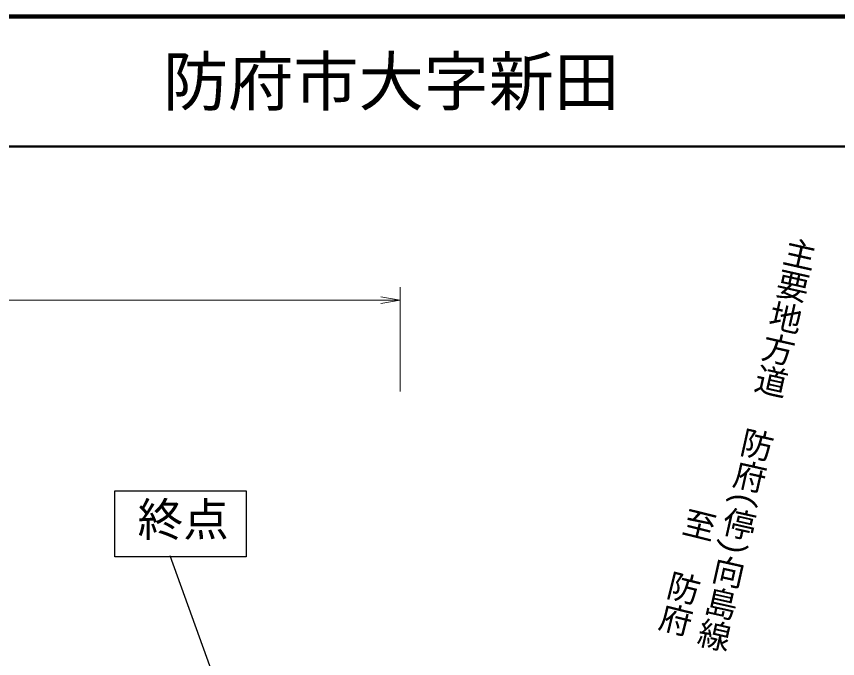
# Model space of a CAD drawing. Units: millimetres, scale not verified. Extents: x 40000 to 680000, y 20000 to 380000.
# Drawn here: x 393775 to 456778, y 330683 to 380000 of the extents above; entities that cross this region are included whole.
import ezdxf
from ezdxf.enums import TextEntityAlignment as Align

# ---------------------------------------------------------------- set-up
doc = ezdxf.new("R2010")
doc.units = ezdxf.units.MM
doc.header["$LTSCALE"] = 1000
doc.layers.add('M-BMK-HTXT', color=7, linetype='Continuous')
doc.layers.add('M-TTL-TXT', color=7, linetype='Continuous')
for name, color, linetype, lineweight in [('M-STR-HTXT', 7, 'Continuous', 13), ('M-STR-STRD', 7, 'Continuous', 25), ('M-TTL', 2, 'Continuous', 140), ('M-TTL-LINE', 7, 'Continuous', 50)]:
    doc.layers.add(name, color=color, linetype=linetype, lineweight=lineweight)
doc.styles.add('@ＭＳ ゴシック', font='')
doc.styles.add('ＭＳ ゴシック', font='')
doc.styles.get('@ＭＳ ゴシック').set_extended_font_data('@MS Gothic')
doc.styles.get('ＭＳ ゴシック').set_extended_font_data('MS Gothic')

# ---------------------------------------------------------------- blocks, each defined once
blk = doc.blocks.new('open_arrow')
at = {"color": 0, "linetype": 'Continuous', "lineweight": -2}
blk.add_lwpolyline([(7.5, 1.25), (0, 0), (7.5, -1.25)], dxfattribs=at)

msp = doc.modelspace()

# ---------------------------------------------------------------- linework, layer by layer
at = {"layer": 'M-STR-HTXT'}
for p, q in [((423226, 351204), (423226, 359204)), ((128127, 358204), (423226, 358204))]:
    msp.add_line(p, q, dxfattribs=at)
at = {"layer": 'M-STR-STRD'}
for p, q in [((401331, 338506), (401331, 343564)), ((401331, 343564), (411414, 343564)), ((411414, 343564), (411414, 338506)), ((411414, 338506), (401331, 338506)), ((423226, 289719), (405568, 338580))]:
    msp.add_line(p, q, dxfattribs=at)
at = {"layer": 'M-TTL'}
msp.add_line((680000, 380000), (40000, 380000), dxfattribs=at)
at = {"layer": 'M-TTL-LINE'}
msp.add_line((40000, 370000), (680000, 370000), dxfattribs=at)

# ---------------------------------------------------------------- block references
at = {"layer": 'M-STR-HTXT', "xscale": 200, "yscale": 200, "rotation": 180}
msp.add_blockref('open_arrow', (423226, 358204), dxfattribs=at)

# ---------------------------------------------------------------- texts
at = {"layer": 'M-BMK-HTXT', "style": '@ＭＳ ゴシック'}
for s, rotation, p in [('主要地方道\u3000防府(停)向島線', 257.352, (445601, 331595)), ('至\u3000防府', 256.034, (442634, 332833))]:
    msp.add_text(s, height=1833, rotation=rotation, dxfattribs=at).set_placement(p, align=Align.BOTTOM_RIGHT)
at = {"layer": 'M-STR-STRD', "style": 'ＭＳ ゴシック'}
msp.add_text('終点', height=2566, dxfattribs=at).set_placement((403072, 339319), align=Align.BOTTOM_LEFT)
at = {"layer": 'M-TTL-TXT', "style": 'ＭＳ ゴシック'}
msp.add_text('防府市大字新田', height=3666, dxfattribs=at).set_placement((405024, 375000), align=Align.MIDDLE_LEFT)

doc.saveas('drawing.dxf')
